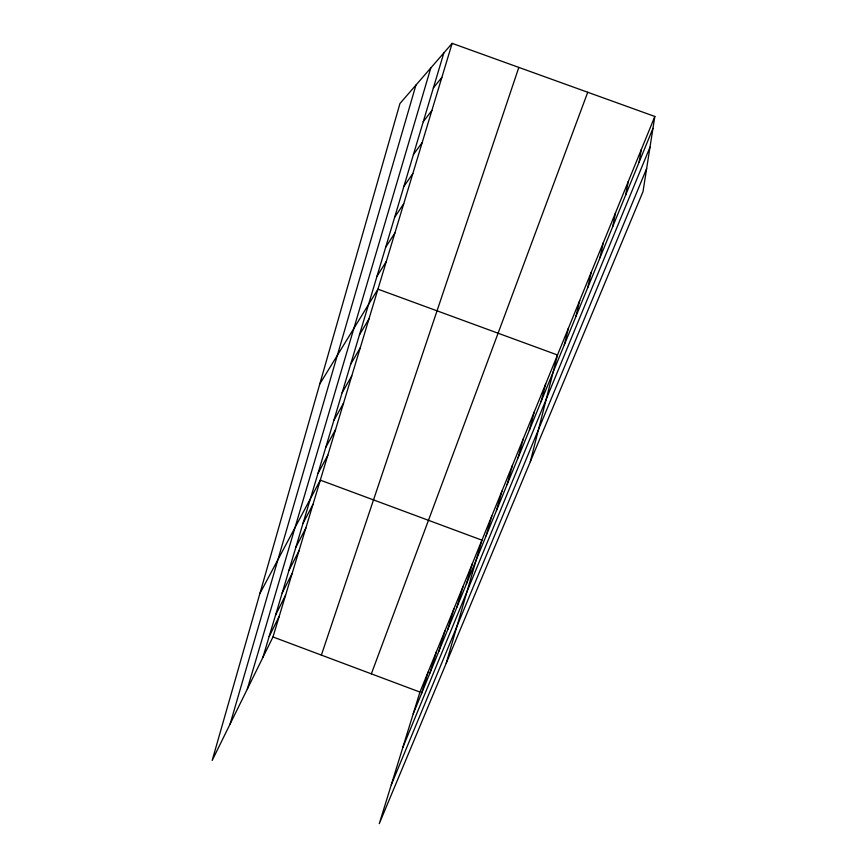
<?xml version="1.0" encoding="UTF-8"?>
<svg xmlns="http://www.w3.org/2000/svg" width="867" height="867" viewBox="0 0 867 867"><rect width="100%" height="100%" fill="white"/><g stroke="black" fill="none" stroke-linecap="round" stroke-linejoin="round"><path stroke-width="1.3" d="M654.823 116.46L643.021 191.596L379.28 823.65L419.942 692.072L654.823 116.46L452.14 43.35L399.958 103.509L212.177 760.446L272.975 636.952L452.14 43.35M639.066 162.292L641.32 149.547M625.616 195.14L628.239 181.604M612.59 226.959L615.559 212.697M599.953 257.802L603.248 242.858M587.707 287.703L591.305 272.13M575.829 316.715L579.709 300.556M564.298 344.882L568.438 328.16M530.311 461.71L557.492 354.993L377.947 289.166L319.782 383.983M541.051 401.649L545.701 383.897M529.379 430.151L534.267 411.912M518.065 457.787L523.18 439.092M507.097 484.577L512.408 465.471M496.455 510.576L501.96 491.09M486.116 535.817L491.806 515.973M230.134 723.967L415.943 85.074M446.202 663.277L481.933 540.163L320.302 480.145L259.883 593.548M466.338 584.13L472.342 563.669M247.333 689.027L430.801 67.951M456.855 607.268L463.011 586.536M262.896 657.414L443.861 52.887M447.643 629.778L453.929 608.786M438.68 651.659L445.096 630.439M429.967 672.955L436.491 651.529M421.47 693.687L428.114 672.066M321.375 655.105L518.824 67.409M371.347 673.843L587.739 92.26M413.212 713.877L652.949 128.37M402.797 747.549L650.001 147.173M391.299 784.776L646.641 168.566M269.149 636.551L279.207 616.296M275.554 615.126L285.611 595.087M282.143 593.115L292.179 573.325M288.917 570.486L298.92 550.968M295.875 547.24L305.856 528.014M303.038 523.332L312.976 504.41M317.983 473.415L327.834 455.197M325.786 447.339L335.583 429.523M333.828 420.495L343.56 403.101M342.107 392.816L351.774 375.888M350.647 364.292L360.228 347.851M359.458 334.857L368.952 318.958M377.004 276.259L386.292 261.498M385.696 247.193L394.886 233.039M394.658 217.249L403.729 203.745M403.903 186.394L412.833 173.573M413.429 154.575L422.218 142.491M423.248 121.748L431.885 110.456M433.392 87.87L441.856 77.423M272.975 636.952L419.942 692.072"/></g></svg>
